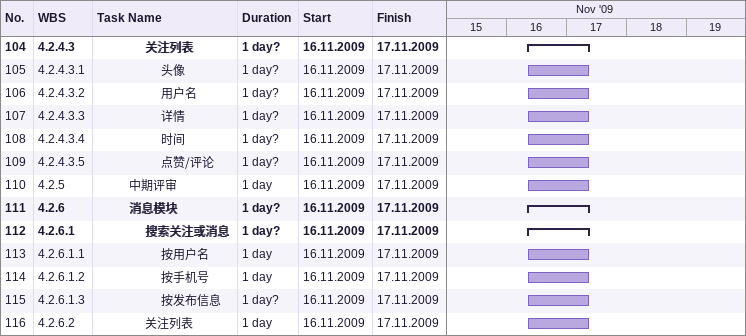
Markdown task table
| ID | WBS | Task | Duration | Start | Finish |
|---|---|---|---|---|---|
| 104 | 4.2.4.3 | **关注列表** | 1d? | 2009-11-16 | 2009-11-17 |
| 105 | 4.2.4.3.1 | 头像 | 1d? | 2009-11-16 | 2009-11-17 |
| 106 | 4.2.4.3.2 | 用户名 | 1d? | 2009-11-16 | 2009-11-17 |
| 107 | 4.2.4.3.3 | 详情 | 1d? | 2009-11-16 | 2009-11-17 |
| 108 | 4.2.4.3.4 | 时间 | 1d? | 2009-11-16 | 2009-11-17 |
| 109 | 4.2.4.3.5 | 点赞/评论 | 1d? | 2009-11-16 | 2009-11-17 |
| 110 | 4.2.5 | 中期评审 | 1d | 2009-11-16 | 2009-11-17 |
| 111 | 4.2.6 | **消息模块** | 1d? | 2009-11-16 | 2009-11-17 |
| 112 | 4.2.6.1 | **搜索关注或消息** | 1d? | 2009-11-16 | 2009-11-17 |
| 113 | 4.2.6.1.1 | 按用户名 | 1d | 2009-11-16 | 2009-11-17 |
| 114 | 4.2.6.1.2 | 按手机号 | 1d | 2009-11-16 | 2009-11-17 |
| 115 | 4.2.6.1.3 | 按发布信息 | 1d? | 2009-11-16 | 2009-11-17 |
| 116 | 4.2.6.2 | 关注列表 | 1d | 2009-11-16 | 2009-11-17 |
